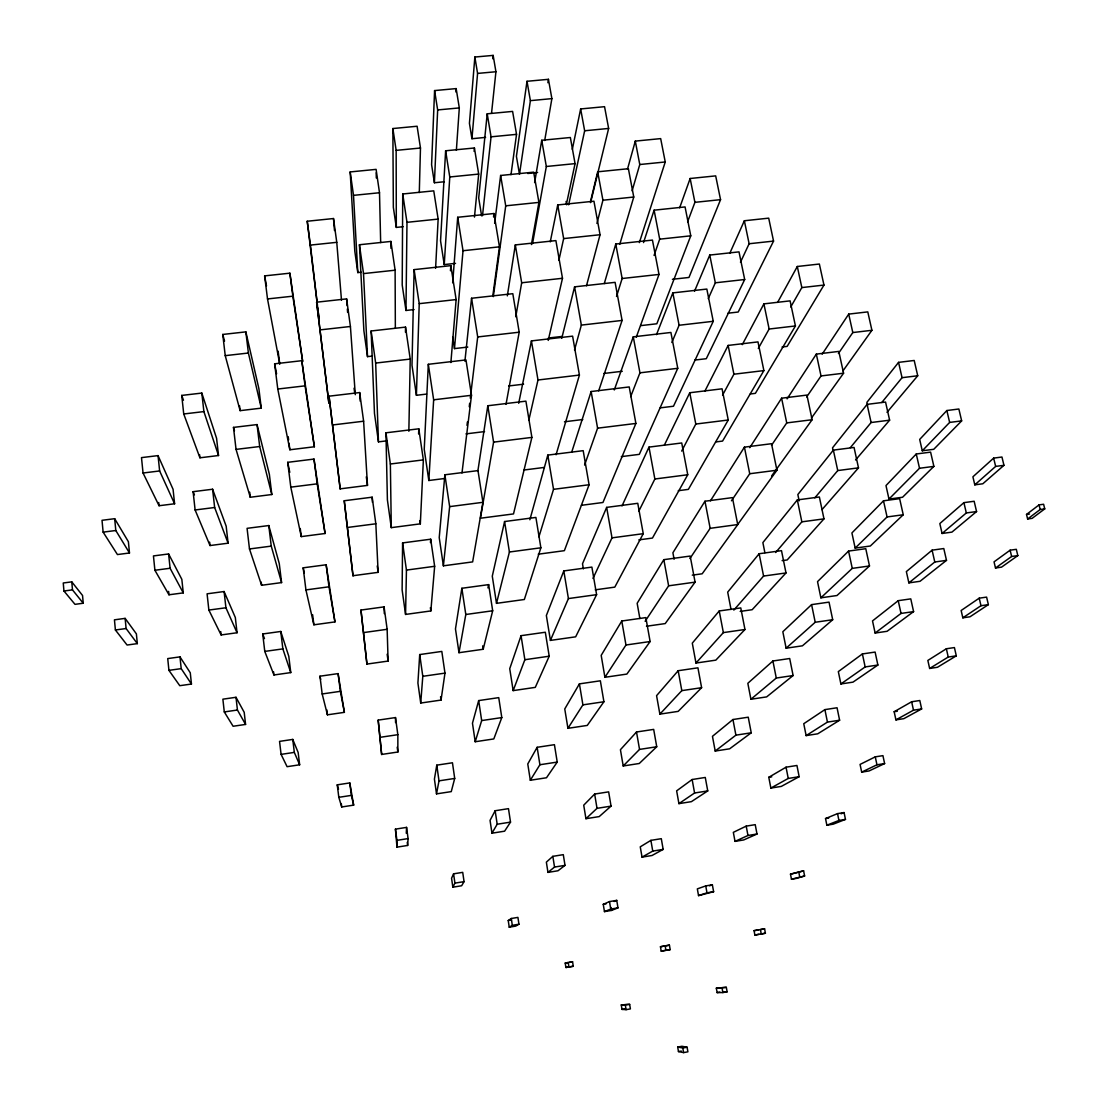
<?xml version="1.0" encoding="UTF-8"?>
<svg xmlns="http://www.w3.org/2000/svg" width="1108" height="1108" viewBox="0 0 1108 1108"><rect width="100%" height="100%" fill="white"/><g stroke="black" fill="none" stroke-linecap="round" stroke-linejoin="round"><path stroke-width="1.5" d="M435.596 268.344L438.145 219.093L433.754 190.853L402.73 193.983L402.204 284.991L405.971 310.475L414.087 309.575M402.592 542.92L402.121 589.913L405.57 614.428L430.846 610.937L434.655 566.299L430.693 539.208L402.592 542.92L406.442 570.094L405.57 614.428M405.473 332.275L405.528 327.109L371.125 330.987L374.476 413.409L378.465 441.87L386.872 440.832M405.971 310.475L406.982 222.32L402.73 193.983M408.852 431.275L410.223 359.075L405.528 327.109M450.873 362.551L456.136 299.576L450.831 265.657L414.115 269.618L411.996 365.294L416.414 395.293L426.538 394.088M419.295 192.57L420.472 148.015L417.107 126.243L392.869 128.542L393.34 207.307L396.318 227.417L403.132 226.711M416.414 395.293L419.226 303.661L414.115 269.618M418.602 433.99L418.796 428.81L385.944 432.812L387.398 499.888L391.29 527.643L420.334 523.849L423.367 459.889L418.796 428.81M456.371 150.273L459.308 107.919L456.164 88.598L434.585 90.579L431.594 164.746L434.405 182.751L444.336 181.754M434.405 182.751L437.66 109.941L434.585 90.579M461.981 472.978L471.496 395.293L465.969 359.92L428.325 364.297L424.239 449.377L428.824 480.498L445.194 478.434M406.276 833.258L406.567 827.385L395.431 829.144L396.983 847.135L407.661 845.446L408.09 838.59L406.567 827.385M474.459 217.085L478.684 174.081L474.418 147.987L445.624 150.785L440.555 240.838L444.239 264.577L455.54 263.358M428.824 480.498L433.657 399.808L428.325 364.297M444.239 264.577L449.779 176.975L445.624 150.785M419.71 654.565L417.91 683.027L420.721 703.04L441.039 700.076L444.973 673.124L441.815 651.421L419.71 654.565L422.799 676.309L420.721 703.04M455.942 92.047L456.164 88.598M430.458 542.588L430.693 539.208M450.457 270.795L450.831 265.657M452.673 282.831L457.701 217.279L493.96 213.525L499.459 246.835L492.811 295.891M491.564 113.002L495.927 71.743L493.157 55.4L474.861 57.034L469.432 123.32L471.939 138.722L485.595 137.392M471.939 138.722L477.576 73.419L474.861 57.034M467.811 347.067L454.474 348.604L463.019 250.727L457.701 217.279M444.876 474.792L439.225 537.588L443.394 565.828L472.645 561.894L482.922 502.312L477.991 470.609L444.876 474.792L449.654 506.619L443.394 565.828M474.113 151.38L474.418 147.987M510.982 174.69L516.536 134.359L512.602 111.409L487.215 113.819L478.698 198.013L481.606 215.866M492.811 58.793L493.157 55.4M464.903 361.208L471.551 298.26L512.81 293.689L519.195 332.206L506.01 404.351M482.506 215.686L491.052 136.824L487.215 113.819M466.994 425.375L467.396 421.982M469.252 406.678L469.667 403.27M470.291 398.174L477.7 336.943L471.551 298.26M493.545 216.933L493.96 213.525M494.639 223.359L500.636 175.466L533.682 172.155L538.917 202.404L531.411 244.563M493.323 296.653L505.719 205.825L500.636 175.466M527.006 81.286L516.411 156.311L519.486 174.302L530.386 100.648L527.006 81.286L548.432 79.319L551.881 98.626L544.693 140.508M477.811 471.316L487.811 405.75L525.912 401.151L531.895 437.397L513.516 513.918L480.429 518.225L493.586 442.134L487.811 405.75M507.339 295.878L515.317 244.923L555.897 240.602L562.49 278.288L548.225 340.419M461.856 588.279L455.471 628.956L458.989 652.695L483.199 649.26L492.686 610.771L488.656 584.622L461.856 588.279L465.803 614.497L458.989 652.695M547.878 82.726L548.432 79.319M534.624 182.598L541.729 140.287L570.357 137.503L575.066 163.624L566.479 203.941M436.774 765.157L434.419 779.118L436.51 793.882L451.261 791.611L454.709 778.439L452.452 762.775L436.774 765.157L439.003 780.849L436.51 793.882M515.76 316.805L521.674 282.775L515.317 244.923M532.519 243.677L546.327 166.491L541.729 140.287M550.247 241.904L557.726 204.952L593.943 201.213L600.051 234.73L586.492 285.753M518.696 403.284L531.424 340.904L572.601 336.153L579.415 375.072L556.077 454.751M572.324 149.331L580.647 108.944L604.553 106.687L608.638 128.445L590.606 202.612M568.667 204.772L584.65 130.772L580.647 108.944M558.889 260.311L563.653 238.594L557.726 204.952M487.936 587.905L488.656 584.622M504.583 521.536L492.284 576.174L496.495 603.348L524.347 599.497L540.87 547.795L535.898 517.436L504.583 521.536L509.417 552.006L496.495 603.348M528.793 420.375L537.989 380.002L531.424 340.904M590.356 202.044L597.697 171.809L628.388 168.707L633.762 197.03L619.774 244.356M561.756 338.314L574.581 286.847L615.092 282.346L622.087 320.434L598.68 390.875M596.935 223.442L602.932 200.216L597.697 171.809M478.67 700.588L472.465 723.219L475.207 741.737L493.808 738.939L501.799 717.582L498.739 697.638L478.67 700.588L481.675 720.574L475.207 741.737M574.526 349.989L581.34 325.101L574.581 286.847M529.859 519.763L547.809 455.111L583.182 450.665L589.082 484.75L564.374 550.676L538.266 554.194M627.488 169.178L635.299 141.104L660.673 138.611L665.243 161.976L639.358 242.624M604.289 283.579L615.771 244.037L652.446 240.09L659.011 274.438L636.241 337.261M632.114 190.839L639.773 164.524L635.299 141.104M538.917 536.826L553.529 489.334L547.809 455.111M616.519 296.487L622.142 278.51L615.771 244.037M571.77 451.967L591.132 391.526L629.219 386.941L635.895 423.436L602.96 502.492L581.451 505.303M643.526 242.583L654.108 210.174L685.063 206.933L690.769 235.824L656.836 323.771L640.632 325.641M521.051 635.673L509.735 668.678L513.156 690.616L535.289 687.375L549.208 656.213L545.316 632.239L521.051 635.673L524.86 659.717L513.156 690.616M654.066 255.408L659.689 239.162L654.108 210.174M584.581 465.083L597.586 428.173L591.132 391.526M614.275 389.974L633.277 336.832L670.908 332.469L677.764 368.313L639.33 454.349L621.325 456.635M679.661 207.792L690.145 178.499L715.685 175.881L720.546 199.662L688.968 277.457L672.418 279.299M687.625 221.766L694.91 202.335L690.145 178.499M630.674 396.622L639.939 372.828L633.277 336.832M563.806 570.925L546.355 615.508L550.413 640.41L575.661 636.823L596.603 594.664L591.88 567.102L563.806 570.925L568.418 598.569L550.413 640.41M656.49 334.644L672.847 292.886L706.835 289.063L713.247 321.306L673.484 406.234L660.174 407.869M671.85 342.497L679.093 325.253L672.847 292.886M694.522 291.224L709.757 255.062L739.008 251.876L744.687 279.521L706.295 358.701L694.841 360.058M595.259 589.83L614.801 587.129L643.249 533.682L637.765 503.309L606.658 507.381L582.503 563.778L583.376 568.875M708.275 298.606L715.325 282.803L709.757 255.062M729.812 253.247L744.354 220.755L768.703 218.151L773.55 241.101L738.205 312.027L727.956 313.204M622.031 505.913L648.983 447.106L681.725 442.978L687.749 474.75L652.46 538.059L638.831 539.887M453.587 873.824L451.565 878.229L452.84 887.189L461.648 885.749L464.058 881.636L462.715 872.356L453.587 873.824L454.917 883.131L452.84 887.189M740.476 262.222L749.119 243.746L744.354 220.755M592.974 578.459L612.004 537.851L606.658 507.381M664.329 445.208L689.772 392.744L722.07 388.811L728.247 420.015L688.373 489.376L678.262 490.706M638.79 511.245L654.856 479.002L648.983 447.106M704.868 391.152L728.136 345.419L757.983 341.901L763.883 370.598L722.555 441.081L715.879 441.912M681.683 451.081L695.796 424.045L689.772 392.744M495.151 810.737L490.055 820.377L491.966 833.188L504.611 831.18L510.525 822.122L508.475 808.646L495.151 810.737L497.187 824.227L491.966 833.188M742.291 344.657L763.897 303.869L790.101 300.864L795.433 325.96L755.379 393.354L750.282 393.977M722.568 395.127L733.898 374.213L728.136 345.419M777.608 302.387L797.303 266.488L819.366 264.036L823.964 285.075L787.151 346.389L782.082 346.984M758.301 348.452L769.132 329.034L763.897 303.869M537.145 747.304L527.768 763.966L530.317 780.254L546.493 777.761L557.227 762.082L554.429 744.687L537.145 747.304L539.901 764.742L530.317 780.254M790.738 306.985L801.832 287.581L797.303 266.488M579.415 683.871L564.761 708.954L567.933 728.33L587.268 725.421L603.915 701.752L600.356 680.797L579.415 683.871L582.905 704.868L567.933 728.33M621.782 621.006L601.187 655.382L604.913 677.293L626.879 674.079L650.119 641.532L645.839 617.599L621.782 621.006L625.965 645.008L604.913 677.293M646.476 626.242L665.229 623.582L695.076 582.143L690.187 556.064L663.831 559.665L637.155 603.292L639.87 618.513M692.278 575.149L702.181 573.792L737.734 524.624L732.43 497.617L704.965 501.231L672.902 552.754L674.107 559.277M710.408 500.899L744.424 447.147L771.514 443.712L776.93 470.221L737.637 524.569L710.159 528.322L689.938 558.515M749.77 447.674L781.611 398.201L806.915 395.085L812.122 419.724L771.639 475.928M787.095 398.866L816.333 354.103L838.811 351.416L843.576 373.216L811.388 418.104M645.133 621.297L668.623 585.813L663.831 559.665M822.164 354.186L848.714 314.104L867.786 311.888L871.913 330.295L842.966 370.875M731.46 500.802L749.728 473.739L744.424 447.147M771.5 445.305L786.735 422.91L781.611 398.201M806.666 396.941L821.028 375.944L816.333 354.103M838.41 353.494L852.8 332.552L848.714 314.104M886.996 412.342L917.729 375.764L914.197 360.474L898.56 362.371L866.885 402.37L867.592 405.583M855.57 459.972L889.627 420.181L885.555 402.066L867.093 404.365L832.537 447.826L833.202 450.914M821.984 509.625L858.492 467.853L854.06 447.452L833.368 450.111L797.843 494.528L799.145 500.844M782.11 560.648L787.179 559.956L823.978 518.863L819.38 496.993L797.331 499.916L762.872 542.588L764.88 552.67M881.802 402.467L902.05 377.69L917.729 375.764M740.199 611.408L752.166 609.705L786.001 572.947L781.5 550.662L759.132 553.737L727.693 592.115L731.031 609.469M850.362 447.604L871.11 422.522L889.627 420.181M719.23 610.965L692.292 643.139L695.976 663.055L715.823 660.146L744.964 629.496L740.781 607.918L719.23 610.965L723.358 632.599L695.976 663.055M814.837 497.852L837.745 470.568L858.492 467.853M775.628 552.518L801.846 521.84L823.978 518.863M678.179 670.714L656.573 695.672L659.869 714.134L678.165 711.378L701.613 687.694L697.929 667.819L678.179 670.714L681.808 690.63L659.869 714.134M733.842 610.092L763.578 576.063L786.001 572.947M636.518 732L620.425 749.7L623.208 765.974L639.274 763.495L656.739 746.764L653.678 729.396L636.518 732L639.538 749.41L623.208 765.974M946.855 410.528L919.682 439.433L922.271 450.79L933.739 449.308L961.661 420.888L958.863 409.004L946.855 410.528L949.639 422.425L922.271 450.79M916.261 453.989L885.985 485.567L888.976 499.071L902.549 497.257L933.878 466.385L930.609 452.133L916.261 453.989L919.515 468.269L888.976 499.071M594.65 794.062L583.722 805.184L585.938 818.701L599.206 816.596L611.048 806.125L608.652 791.86L594.65 794.062L597.018 808.341L585.938 818.701M883.505 500.816L851.913 532.934L855.168 548.1L870.334 546.009L903.242 514.763L899.641 498.655L883.505 500.816L887.065 516.951L855.168 548.1M848.562 551.078L817.524 581.631L820.876 597.821L836.983 595.522L869.503 565.966L865.777 548.695L848.562 551.078L852.26 568.376L820.876 597.821M811.596 604.622L782.83 631.726L786.126 648.194L802.441 645.812L832.704 619.732L829.033 602.129L811.596 604.622L815.211 622.253L786.126 648.194M993.654 458.116L972.907 476.8L974.791 484.847L982.824 483.767L1003.959 465.318L1001.951 457.022L993.654 458.116L995.649 466.413L974.791 484.847M552.837 856.345L546.355 862.135L547.961 872.398L558.003 870.763L565.011 865.362L563.293 854.656L552.837 856.345L554.526 867.065L547.961 872.398M772.899 660.991L747.831 683.29L750.905 699.259L766.653 696.89L793.106 675.534L789.699 658.512L772.899 660.991L776.279 678.041L750.905 699.259M963.905 502.644L939.819 523.572L942.091 533.474L951.924 532.117L976.564 511.55L974.154 501.259L963.905 502.644L966.315 512.949L942.091 533.474M932.105 550.164L906.358 571.59L908.865 582.877L920.028 581.298L946.495 560.357L943.794 548.543L932.105 550.164L934.778 562.005L908.865 582.877M732.942 719.521L712.458 736.321L715.2 751.044L729.632 748.814L751.238 732.803L748.246 717.195L732.942 719.521L735.906 735.158L715.2 751.044M898.228 600.674L872.522 620.909L875.126 633.042L887.079 631.297L913.588 611.616L910.776 598.874L898.228 600.674L901.026 613.43L875.126 633.042M1026.52 514.444L1039.055 504.888L1043.611 504.265L1044.747 508.877L1032.102 518.364L1027.628 518.987L1026.52 514.444L1029.512 514.043M1027.628 518.987L1040.19 509.5L1044.747 508.877M862.398 653.942L838.327 671.6L840.889 683.955L852.98 682.14L877.882 665.035L875.112 652.072L862.398 653.942L865.154 666.933L840.889 683.955M692.14 779.52L676.642 790.849L678.927 803.632L691.406 801.652L707.749 790.918L705.27 777.456L692.14 779.52L694.577 792.996L678.927 803.632M1010.122 550.191L994.042 561.853L995.496 568.002L1001.535 567.144L1017.823 555.607L1016.313 549.319L1010.122 550.191L1011.632 556.479L995.496 568.002M979.223 598.168L961.148 610.494L962.824 617.821L969.999 616.782L988.364 604.649L986.605 597.115L979.223 598.168L980.982 605.716L962.824 617.821M508.24 920.54L511.287 918.49L517.921 917.396L518.946 924.21L515.691 926.108L509.237 927.188L508.24 920.54L511.467 920M824.892 709.619L803.757 723.718L806.139 735.601L817.732 733.815L839.615 720.228L837.052 707.763L824.892 709.619L827.441 722.097L806.139 735.601M946.37 648.762L927.853 660.437L929.64 668.456L937.451 667.279L956.301 655.839L954.417 647.571L946.37 648.762L948.226 657.044L929.64 668.456M650.895 840.363L640.258 846.844L642.031 857.121L652.016 855.501L663.166 849.393L661.296 838.687L650.895 840.363L652.75 851.096L642.031 857.121M509.237 927.188L512.312 925.319L518.946 924.21M768.786 777.29L786.043 767.193L796.943 765.476L799.159 776.708L781.306 786.403L770.863 788.065L768.786 777.29L771.764 776.819M894.17 711.724L911.649 701.766L919.806 700.519L921.648 708.94L903.823 718.663L895.915 719.881L894.17 711.724L897.328 711.239M770.863 788.065L788.245 778.439L799.159 776.708M895.915 719.881L913.491 710.186L921.648 708.94M875.278 756.847L860.071 764.423L861.678 772.124L869.087 770.946L884.613 763.578L882.924 755.642L875.278 756.847L876.954 764.797L861.678 772.124M746.21 826.125L733.33 832.343L735.02 841.374L743.717 839.947L756.999 834.019L755.227 824.657L746.21 826.125L747.969 835.487L735.02 841.374M603.251 904.322L609.497 901.58L616.74 900.375L617.987 907.867L611.491 910.43L604.456 911.607L603.251 904.322L606.062 903.851M614.164 901.483L616.74 900.375M825.529 818.563L837.537 813.618L844.074 812.566L845.473 819.394L833.244 824.172L826.859 825.211L825.529 818.563L828.715 818.05M841.041 813.812L844.074 812.566M604.456 911.607L610.743 909.086L617.987 907.867M826.859 825.211L838.922 820.46L845.473 819.394M705.741 885.915L697.334 888.879L698.539 895.61L713.621 891.718L712.361 884.807L705.741 885.915L706.987 892.826L698.539 895.61M709.508 885.804L712.361 884.807M790.489 874.17L803.605 870.846L804.616 875.985L796.264 878.409L791.458 879.212L790.489 874.17L803.605 870.846M791.458 879.212L804.616 875.985M565.219 963.074L568.238 962.506L568.944 967.007L565.911 967.492L565.219 963.074L572.559 961.758L573.279 966.259L565.911 967.492M569.457 962.34L572.559 961.758M670.188 949.611L661.199 951.107L660.451 946.731L669.412 945.152L670.188 949.611L665.922 950.332L665.16 945.886L669.412 945.152M683.581 1052.6L687.902 1051.824L687.099 1047.226L681.932 1046.284L677.694 1047.046L678.47 1051.561L683.581 1052.6L682.791 1048.002L677.694 1047.046M682.791 1048.002L687.099 1047.226M678.47 1051.561L681.295 1051.049M765.406 933.241L754.88 935.014L754.077 930.678L764.589 928.836L765.406 933.241L761.238 933.947L760.407 929.557L764.589 928.836M621.269 1004.928L629.649 1004.36L630.397 1008.903L626.075 1009.665L622.004 1009.388L621.269 1004.928L629.649 1004.36M716.336 988.184L726.308 987.325L727.125 991.812L722.873 992.56L717.125 992.602L716.336 988.184L726.308 987.325M622.004 1009.388L624.843 1008.889M717.125 992.602L719.909 992.103M660.451 946.731L664.634 946.024M754.077 930.678L758.177 929.972M661.199 951.107L665.382 950.401M754.88 935.014L758.994 934.307M706.987 892.826L713.621 891.718M454.917 883.131L464.058 881.636M554.526 867.065L565.011 865.362M652.75 851.096L663.166 849.393M747.969 835.487L756.999 834.019M570.163 966.758L573.279 966.259M497.187 824.227L510.525 822.122M597.018 808.341L611.048 806.125M694.577 792.996L707.749 790.918M396.983 847.135L396.941 840.349L408.09 838.59M876.954 764.797L884.613 763.578M341.721 806.97L353.66 805.128L349.782 782.927L337.248 784.838L338.813 797.317L341.721 806.97L341.292 803.577M539.901 764.742L557.227 762.082M639.538 749.41L656.739 746.764M735.906 735.158L751.238 732.803M439.003 780.849L454.709 778.439M827.441 722.097L839.615 720.228M338.813 797.317L351.375 795.392L353.66 805.128M865.154 666.933L877.882 665.035M281.086 754.368L294.326 752.401L299.645 764.797L287.083 766.681L281.086 754.368L279.548 741.377L292.761 739.424L298.149 752.457L299.645 764.797M948.226 657.044L956.301 655.839M381.651 754.451L397.869 752.013L397.841 734.687L395.501 717.569L378.174 720.117L381.651 754.451L378.174 720.117M582.905 704.868L603.915 701.752M681.808 690.63L701.613 687.694M481.675 720.574L501.799 717.582M776.279 678.041L793.106 675.534M380.473 737.263L397.841 734.687M245.574 724.438L233.096 726.252L224.287 711.932L222.874 699.176L236.004 697.292L244.203 712.319L245.574 724.438L237.431 710.02L236.004 697.292M327.442 714.826L344.38 712.347L338.092 673.609L319.949 676.199L322.179 693.954L327.442 714.826L326.818 709.854M524.86 659.717L549.208 656.213M723.358 632.599L744.964 629.496M422.799 676.309L444.973 673.124M815.211 622.253L832.704 619.732M322.179 693.954L340.378 691.337L344.38 712.347M901.026 613.43L913.588 611.616M224.287 711.932L237.431 710.02M980.982 605.716L988.364 604.649M366.928 664.08L388.105 661.074L387.149 629.302L384.074 606.879L360.959 610.051L366.928 664.08L360.959 610.051M625.965 645.008L650.119 641.532M1011.632 556.479L1017.823 555.607M191.462 684.038L179.773 685.686L168.928 670.354L167.724 658.581L179.981 656.878L190.271 672.791L191.462 684.038L181.2 668.636L179.981 656.878M273.939 674.98L290.767 672.598L288.8 656.324L280.767 631.477L262.721 633.97L264.77 651.407L273.939 674.98L273.551 671.725M568.418 598.569L596.603 594.664M668.623 585.813L695.076 582.143M465.803 614.497L492.686 610.771M363.95 632.529L387.149 629.302M852.26 568.376L869.503 565.966M264.77 651.407L282.859 648.886L290.767 672.598M934.778 562.005L946.495 560.357M168.928 670.354L181.2 668.636M137.337 643.623L127.074 645.036L115.398 629.981L114.443 619.829L125.135 618.375L136.381 633.873L137.337 643.623L126.104 628.527L125.135 618.375M221.115 634.953L237.043 632.751L235.325 617.516L224.093 591.534L207.085 593.819L208.858 610.065L221.115 634.953L220.741 631.56M313.883 624.815L334.948 621.907L326.154 564.775L303.177 567.822L305.933 589.913L313.883 624.815L312.608 614.663M887.065 516.951L903.242 514.763M208.858 610.065L225.921 607.766L237.043 632.751M966.315 512.949L976.564 511.55M115.398 629.981L126.104 628.527M168.97 594.788L183.263 592.877L181.837 579.346L168.61 553.958L153.444 555.925L154.898 570.26L168.97 594.788L168.624 591.395M612.004 537.851L643.249 533.682M261.599 585.273L281.584 582.6L279.271 563.584L268.787 525.552L247.07 528.336L249.48 548.959L261.599 585.273L261.225 582.102M509.417 552.006L540.87 547.795M352.995 575.717L378.133 572.351L375.834 523.793L372.163 497.187L344.242 500.747L352.995 575.717L344.242 500.747M406.442 570.094L434.655 566.299M305.933 589.913L328.993 586.797L334.948 621.907M995.649 466.413L1003.959 465.318M63.945 591.007L72.477 589.871L83.239 603.237L74.998 604.345L63.945 591.007L63.253 582.988L71.785 581.866L82.546 595.481L83.239 603.237M249.48 548.959L271.252 546.119L281.584 582.6M919.515 468.269L933.878 466.385M154.898 570.26L170.092 568.265L183.263 592.877M553.529 489.334L589.082 484.75M654.856 479.002L687.749 474.75M449.654 506.619L482.922 502.312M129.484 552.989L117.434 554.554L103.127 532.131L102.019 520.303L114.678 518.696L128.389 541.715L129.484 552.989L115.8 530.51L114.678 518.696M749.728 473.739L776.93 470.221M347.787 527.422L375.834 523.793M210.008 545.551L228.096 543.197L226.171 526.175L212.597 489.237L193.111 491.675L195.105 509.971L210.008 545.551L209.634 542.131M301.265 536.604L325.073 533.502L313.993 459.072L287.706 462.327L290.795 487.146L301.265 536.604L300.254 528.53M949.639 422.425L961.661 420.888M103.127 532.131L115.8 530.51M786.735 422.91L812.122 419.724M290.795 487.146L317.193 483.836L325.073 533.502M159.053 505.733L174.593 503.78L173.07 489.307L158.042 455.61L141.492 457.618L143.043 473.005L159.053 505.733L158.721 502.52M250.283 497.243L271.82 494.528L269.369 474.349L257.042 424.586L233.483 427.397L236.046 449.391L250.283 497.243L249.688 492.187M340.17 488.85L367.482 485.401L363.618 421.22L359.671 392.564L329.034 396.179L340.17 488.85L329.034 396.179M195.105 509.971L214.647 507.506L228.096 543.197M524.042 470L544.263 467.438M597.586 428.173L635.895 423.436M493.586 442.134L531.895 437.397M695.796 424.045L728.247 420.015M391.29 527.643L390.362 464.003L423.367 459.889M236.046 449.391L259.688 446.524L271.82 494.528M199.925 457.798L218.525 455.526L216.572 438.269L201.822 393.077L181.726 395.418L183.734 413.976L199.925 457.798L199.578 454.654M289.853 449.779L314.367 446.773L301.805 360.696L274.632 363.812L277.776 389.033L289.853 449.779L289.022 443.228M143.043 473.005L159.635 470.955L174.593 503.78M465.956 433.879L484.528 431.594M564.498 421.774L582.78 419.53M733.898 374.213L763.883 370.598M332.843 424.932L363.618 421.22M821.028 375.944L843.576 373.216M240.117 410.652L261.266 408.146L258.884 388.631L245.851 331.874L222.763 334.45L225.229 355.654L240.117 410.652L239.536 405.763M537.989 380.002L579.415 375.072M603.763 373.479L622.294 371.277M508.641 385.972L523.613 384.185M639.939 372.828L677.764 368.313M433.657 399.808L471.496 395.293M769.132 329.034L795.433 325.96M277.776 389.033L305.06 385.847L314.367 446.773M852.8 332.552L871.913 330.295M183.734 413.976L203.886 411.594L218.525 455.526M395.348 327.926L395.113 270.2L390.889 241.433L359.435 244.743L363.881 330.71L367.51 356.624L372.44 356.056M548.363 338.009L561.701 336.486M679.093 325.253L713.247 321.306M378.465 441.87L375.667 363.064L410.223 359.075M801.832 287.581L823.964 285.075M225.229 355.654L248.4 353.023L261.266 408.146M477.7 336.943L519.195 332.206M581.34 325.101L622.087 320.434M715.325 282.803L744.687 279.521M320.295 329.865L350.419 326.486L346.61 298.897L316.625 302.193L328.854 402.98L316.625 302.193M521.674 282.775L562.49 278.288M622.142 278.51L659.011 274.438M419.226 303.661L456.136 299.576M749.119 243.746L773.55 241.101M267.513 298.938L292.844 296.182L302.692 361.527L289.881 273.177L264.632 275.878L267.513 298.938L279.756 364.158L278.122 351.153M463.019 250.727L499.459 246.835M659.689 239.162L690.769 235.824M380.667 242.569L379.504 192.737L376.097 169.372L350.183 171.934L354.795 251.142L357.815 272.596L361.166 272.222M367.51 356.624L363.521 273.593L395.113 270.2M563.653 238.594L600.051 234.73M602.932 200.216L633.762 197.03M406.982 222.32L438.145 219.093M694.91 202.335L720.546 199.662M336.763 242.333L333.494 218.539L307.235 221.24L310.406 245.09L336.763 242.333L341.486 300.213M505.719 205.825L538.917 202.404M546.327 166.491L575.066 163.624M449.779 176.975L478.684 174.081M527.713 173.485L537.588 172.488M639.773 164.524L665.243 161.976M357.815 272.596L353.507 195.354L379.504 192.737M491.052 136.824L516.536 134.359M584.65 130.772L608.638 128.445M396.318 227.417L396.152 150.369L420.472 148.015M530.386 100.648L551.881 98.626M437.66 109.941L459.308 107.919M477.576 73.419L495.927 71.743M724.216 991.84L727.125 991.812M193.111 491.675L194.426 494.874M262.721 633.97L264.466 638.61M181.726 395.418L183.471 400.237M233.483 427.397L234.439 430.707M337.248 784.838L338.522 789.228M222.763 334.45L224.536 341.112M1039.055 504.888L1040.19 509.5M319.949 676.199L320.711 679.356M898.56 362.371L902.05 377.69M303.177 567.822L304.284 572.836M867.093 404.365L871.11 422.522M911.649 701.766L913.491 710.186M833.368 450.111L837.745 470.568M797.331 499.916L801.846 521.84M287.706 462.327L289.784 472.327M837.537 813.618L838.922 820.46M759.132 553.737L763.578 576.063M786.043 767.193L788.245 778.439M798.702 871.664L799.713 876.802M274.632 363.812L276.584 373.77M704.965 501.231L710.159 528.322M264.632 275.878L266.502 285.947M722.07 988.073L722.873 992.56M566.077 201.448L566.673 204.8M611.007 907.521L611.491 910.43M609.497 901.58L610.743 909.086M625.327 1005.108L626.075 1009.665M452.687 337.109L454.474 348.604M482.686 645.867L483.199 649.26M392.869 128.542L396.152 150.369M511.287 918.49L512.312 925.319M419.863 520.594L420.334 523.849M430.375 607.683L430.846 610.937M440.555 696.738L441.039 700.076M350.183 171.934L353.507 195.354M359.435 244.743L363.521 273.593M385.944 432.812L390.362 464.003M371.125 330.987L375.667 363.064M366.305 476.828L367.482 485.401M354.061 388.188L354.74 393.174M377.246 565.939L378.133 572.351M387.163 654.219L388.105 661.074M397.204 747.207L397.869 752.013M407.245 842.371L407.661 845.446M395.431 829.144L396.941 840.349M301.805 360.696L305.06 385.847M289.881 273.177L292.844 296.182M313.993 459.072L317.193 483.836M326.154 564.775L328.993 586.797M338.092 673.609L340.378 691.337M349.782 782.927L351.375 795.392M288.205 436.677L288.62 439.945M245.851 331.874L248.4 353.023M257.042 424.586L259.688 446.524M268.787 525.552L271.252 546.119M280.767 631.477L282.859 648.886M292.761 739.424L294.326 752.401M307.235 221.24L318.966 318.162L317.761 307.969M310.406 245.09L317.373 304.575M201.822 393.077L203.886 411.594M212.597 489.237L214.647 507.506M224.093 591.534L225.921 607.766M168.61 553.958L170.092 568.265M158.042 455.61L159.635 470.955M71.785 581.866L72.477 589.871M333.494 218.539L334.491 230.519M346.61 298.897L347.109 305.656M347.358 309.035L347.607 312.414M350.419 326.486L355.294 394.683M359.671 392.564L360.211 401.165M372.163 497.187L372.426 502.298M384.074 606.879L384.31 613.61M376.18 172.82L376.318 178M395.501 717.569L395.556 722.596M390.889 241.433L390.958 248.331"/></g></svg>
